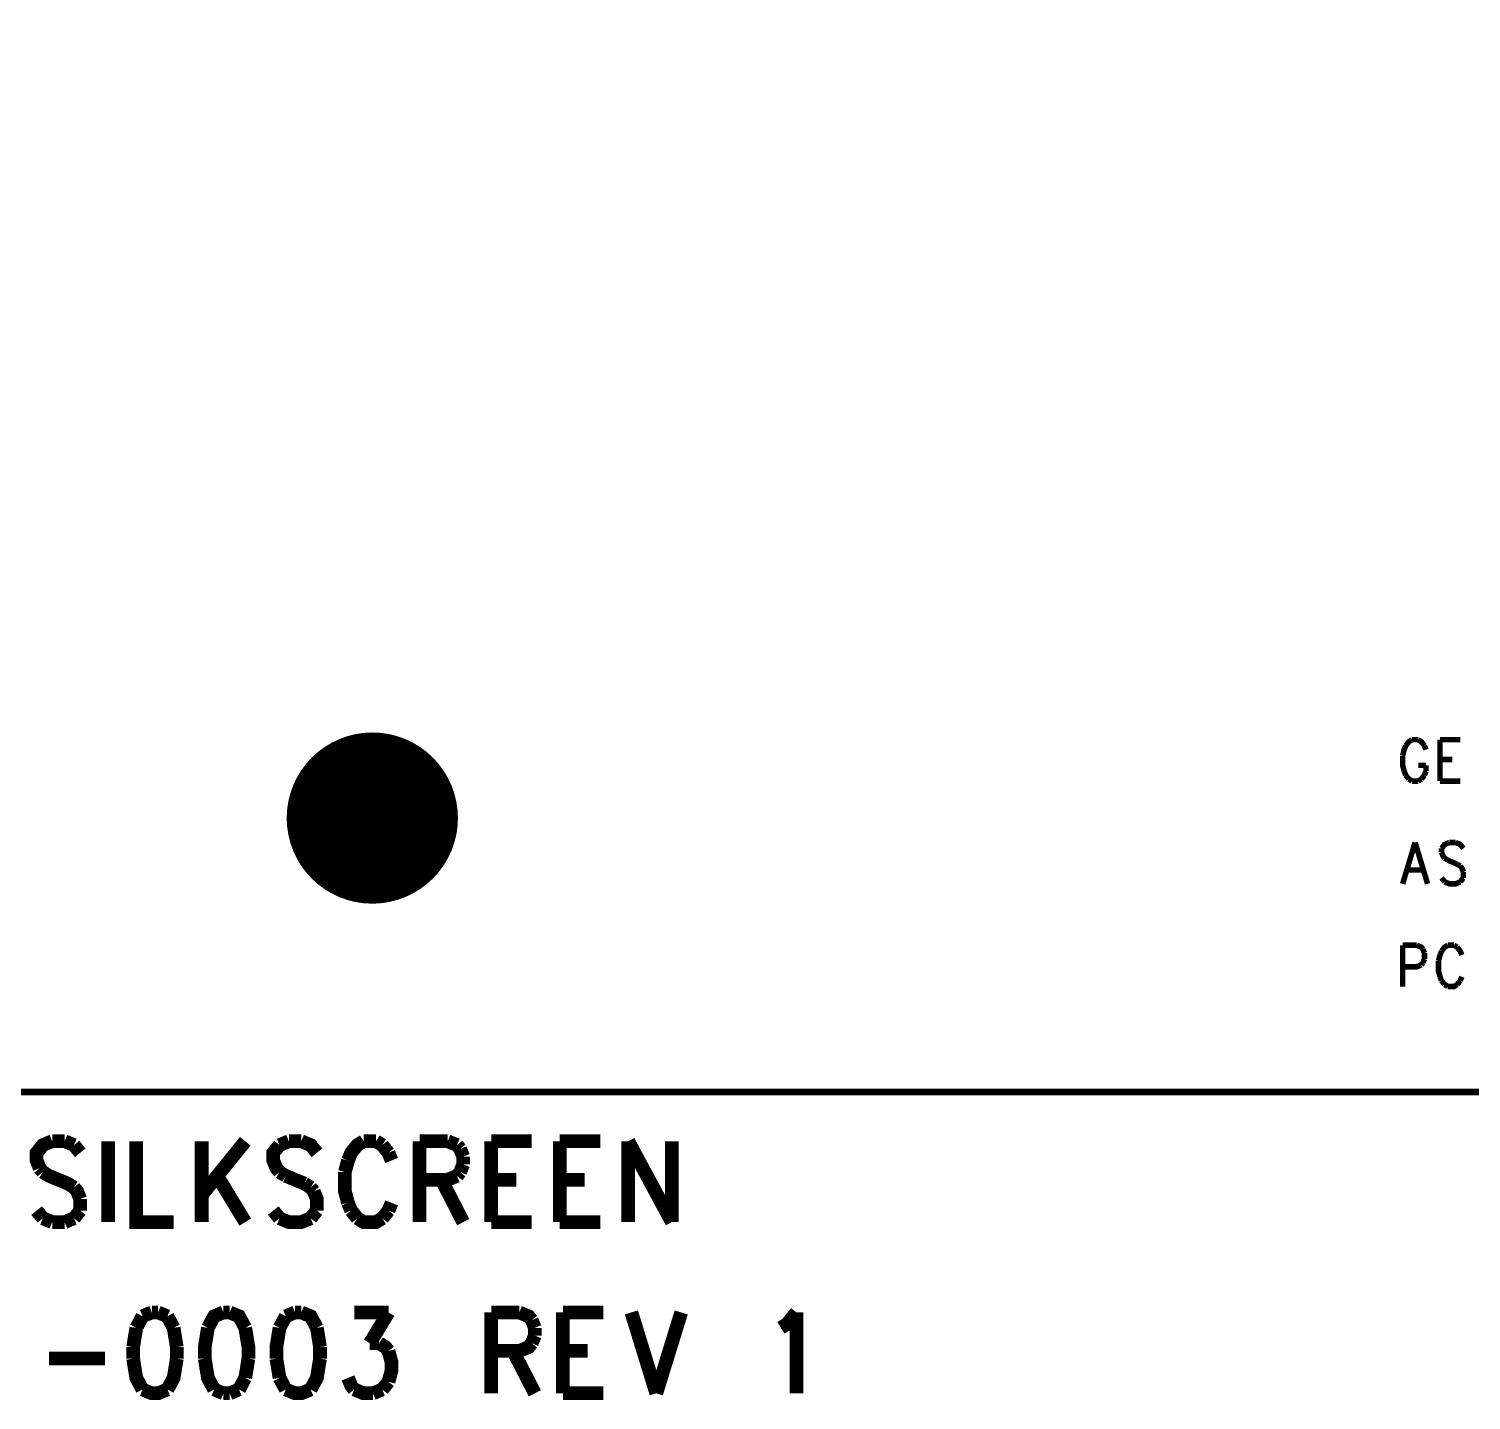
# Model space of a CAD drawing. Extents: x 8 to 19.8, y 7.5 to 11.6.
# Drawn here: x 13.399 to 15.504, y 7.55 to 9.553 of the extents above; entities that cross this region are included whole.
import ezdxf

# ---------------------------------------------------------------- set-up
doc = ezdxf.new("R2010")
doc.units = 0
doc.layers.get('0').update_dxf_attribs({"linetype": 'CONTINUOUS'})
doc.layers.add('ASSEMBLY_PHO', color=7, linetype='CONTINUOUS')

# ---------------------------------------------------------------- blocks, each defined once
blk = doc.blocks.new('ROUND_184')
at = {"const_width": 0.125}
blk.add_lwpolyline([(-0.0625, 0, 1), (0.0625, 0, 1)], format="xyb", close=True, dxfattribs=at)

msp = doc.modelspace()

# ---------------------------------------------------------------- linework, layer by layer
at = {"layer": 'ASSEMBLY_PHO'}
for points, const_width in [([(8, 8), (19.811, 8), (19.811, 11.307), (8, 11.307), (8, 8)], 0.01), ([(15.40854, 8.50575), (15.40627, 8.5), (15.404, 8.49137)], 0.008), ([(15.41763, 8.51437), (15.41309, 8.5115), (15.40854, 8.50575)], 0.008), ([(15.42672, 8.51437), (15.41763, 8.51437)], 0.008), ([(15.43581, 8.50575), (15.43127, 8.5115), (15.42672, 8.51437)], 0.008), ([(15.43809, 8.5), (15.43581, 8.50575)], 0.008), ([(15.45854, 8.51437), (15.45854, 8.454)], 0.008), ([(15.45854, 8.51437), (15.48809, 8.51437)], 0.008), ([(15.404, 8.49137), (15.404, 8.477), (15.40627, 8.46837)], 0.008), ([(15.45854, 8.48562), (15.47672, 8.48562)], 0.008), ([(15.40627, 8.46837), (15.40854, 8.46262)], 0.008), ([(15.40854, 8.46262), (15.41309, 8.45687)], 0.008), ([(15.42672, 8.477), (15.43809, 8.477)], 0.008), ([(15.43127, 8.45687), (15.43581, 8.46262)], 0.008), ([(15.43581, 8.46262), (15.43809, 8.46837)], 0.008), ([(15.43809, 8.46837), (15.43809, 8.477)], 0.008), ([(15.41309, 8.45687), (15.41763, 8.454)], 0.008), ([(15.41763, 8.454), (15.42672, 8.454)], 0.008), ([(15.42672, 8.454), (15.43127, 8.45687)], 0.008), ([(15.45854, 8.454), (15.48809, 8.454)], 0.008), ([(15.42218, 8.36437), (15.404, 8.304)], 0.008), ([(15.42218, 8.36437), (15.44036, 8.304)], 0.008), ([(15.47218, 8.36437), (15.46536, 8.3615), (15.46081, 8.35575)], 0.008), ([(15.46081, 8.35575), (15.46081, 8.35)], 0.008), ([(15.48127, 8.36437), (15.47218, 8.36437)], 0.008), ([(15.49263, 8.35575), (15.48809, 8.3615), (15.48127, 8.36437)], 0.008), ([(15.46081, 8.35), (15.46309, 8.34425), (15.46536, 8.34137)], 0.008), ([(15.46536, 8.34137), (15.4699, 8.3385)], 0.008), ([(15.4699, 8.3385), (15.48354, 8.33275)], 0.008), ([(15.41081, 8.32412), (15.43354, 8.32412)], 0.008), ([(15.46536, 8.30687), (15.46081, 8.31262)], 0.008), ([(15.48354, 8.33275), (15.48809, 8.32987)], 0.008), ([(15.48809, 8.32987), (15.49036, 8.327), (15.49263, 8.32125)], 0.008), ([(15.49263, 8.31262), (15.48809, 8.30687)], 0.008), ([(15.49263, 8.32125), (15.49263, 8.31262)], 0.008), ([(15.48809, 8.30687), (15.48127, 8.304), (15.47218, 8.304), (15.46536, 8.30687)], 0.008), ([(15.404, 8.21437), (15.404, 8.154)], 0.008), ([(15.404, 8.21437), (15.42445, 8.21437)], 0.008), ([(15.42445, 8.21437), (15.43127, 8.2115), (15.43354, 8.20862)], 0.008), ([(15.43354, 8.20862), (15.43581, 8.20287)], 0.008), ([(15.4699, 8.21437), (15.46536, 8.2115), (15.46081, 8.20575)], 0.008), ([(15.479, 8.21437), (15.4699, 8.21437)], 0.008), ([(15.48354, 8.2115), (15.479, 8.21437)], 0.008), ([(15.49036, 8.2), (15.48809, 8.20575), (15.48354, 8.2115)], 0.008), ([(15.43354, 8.1885), (15.43127, 8.18562)], 0.008), ([(15.43581, 8.19425), (15.43354, 8.1885)], 0.008), ([(15.43581, 8.20287), (15.43581, 8.19425)], 0.008), ([(15.45854, 8.2), (15.45627, 8.19137)], 0.008), ([(15.45627, 8.19137), (15.45627, 8.177), (15.45854, 8.16837)], 0.008), ([(15.46081, 8.20575), (15.45854, 8.2)], 0.008), ([(15.43127, 8.18562), (15.42445, 8.18275), (15.404, 8.18275)], 0.008), ([(15.45854, 8.16837), (15.46081, 8.16262)], 0.008), ([(15.48809, 8.16262), (15.49036, 8.16837)], 0.008), ([(15.46081, 8.16262), (15.46536, 8.15687)], 0.008), ([(15.46536, 8.15687), (15.4699, 8.154)], 0.008), ([(15.4699, 8.154), (15.479, 8.154), (15.48354, 8.15687)], 0.008), ([(15.48354, 8.15687), (15.48809, 8.16262)], 0.008), ([(13.43272, 7.92812), (13.41909, 7.9225), (13.41, 7.91125), (13.41, 7.9), (13.41454, 7.88875)], 0.02), ([(13.4509, 7.92812), (13.43272, 7.92812)], 0.02), ([(13.46454, 7.9225), (13.4509, 7.92812)], 0.02), ([(13.51454, 7.92812), (13.51454, 7.81)], 0.02), ([(13.55545, 7.92812), (13.55545, 7.81), (13.61, 7.81)], 0.02), ([(13.6509, 7.92812), (13.6509, 7.81)], 0.02), ([(13.71454, 7.92812), (13.6509, 7.84937)], 0.02), ([(13.77818, 7.92812), (13.76454, 7.9225)], 0.02), ([(13.79636, 7.92812), (13.77818, 7.92812)], 0.02), ([(13.81909, 7.91125), (13.81, 7.9225), (13.79636, 7.92812)], 0.02), ([(13.88727, 7.92812), (13.87818, 7.9225), (13.86909, 7.91125), (13.86454, 7.9)], 0.02), ([(13.90545, 7.92812), (13.88727, 7.92812)], 0.02), ([(13.91454, 7.9225), (13.90545, 7.92812)], 0.02), ([(13.96909, 7.92812), (13.96909, 7.81)], 0.02), ([(13.96909, 7.92812), (14.01, 7.92812)], 0.02), ([(14.01, 7.92812), (14.02363, 7.9225)], 0.02), ([(14.07363, 7.92812), (14.07363, 7.81)], 0.02), ([(14.07363, 7.92812), (14.13272, 7.92812)], 0.02), ([(14.17363, 7.92812), (14.17363, 7.81)], 0.02), ([(14.17363, 7.92812), (14.23272, 7.92812)], 0.02), ([(14.27363, 7.92812), (14.27363, 7.81)], 0.02), ([(14.27363, 7.92812), (14.33727, 7.81)], 0.02), ([(14.33727, 7.92812), (14.33727, 7.81)], 0.02), ([(13.47363, 7.91125), (13.46454, 7.9225)], 0.02), ([(13.76454, 7.9225), (13.75545, 7.91125), (13.75545, 7.9), (13.76, 7.88875), (13.76454, 7.88312)], 0.02), ([(13.92363, 7.91125), (13.91454, 7.9225)], 0.02), ([(13.92818, 7.9), (13.92363, 7.91125)], 0.02), ([(14.02363, 7.9225), (14.02818, 7.91687)], 0.02), ([(14.02818, 7.91687), (14.03272, 7.90562)], 0.02), ([(13.41454, 7.88875), (13.41909, 7.88312)], 0.02), ([(13.86454, 7.9), (13.86, 7.88312)], 0.02), ([(14.03272, 7.89437), (14.02818, 7.88312)], 0.02), ([(14.03272, 7.90562), (14.03272, 7.89437)], 0.02), ([(13.41909, 7.88312), (13.42818, 7.8775), (13.45545, 7.86625), (13.46454, 7.86062)], 0.02), ([(13.67363, 7.8775), (13.71454, 7.81)], 0.02), ([(13.76454, 7.88312), (13.77363, 7.8775)], 0.02), ([(13.77363, 7.8775), (13.8009, 7.86625)], 0.02), ([(13.8009, 7.86625), (13.81, 7.86062)], 0.02), ([(13.86, 7.88312), (13.86, 7.855), (13.86454, 7.83812)], 0.02), ([(14.01, 7.87187), (13.96909, 7.87187)], 0.02), ([(14.0009, 7.87187), (14.03272, 7.81)], 0.02), ([(14.02363, 7.8775), (14.01, 7.87187)], 0.02), ([(14.02818, 7.88312), (14.02363, 7.8775)], 0.02), ([(14.07363, 7.87187), (14.11, 7.87187)], 0.02), ([(14.17363, 7.87187), (14.21, 7.87187)], 0.02), ([(13.46454, 7.86062), (13.46909, 7.855), (13.47363, 7.84375)], 0.02), ([(13.47363, 7.84375), (13.47363, 7.82687)], 0.02), ([(13.81, 7.86062), (13.81454, 7.855)], 0.02), ([(13.81454, 7.855), (13.81909, 7.84375), (13.81909, 7.82687)], 0.02), ([(13.41909, 7.81562), (13.41, 7.82687)], 0.02), ([(13.47363, 7.82687), (13.46454, 7.81562)], 0.02), ([(13.76454, 7.81562), (13.75545, 7.82687)], 0.02), ([(13.81909, 7.82687), (13.81, 7.81562)], 0.02), ([(13.86454, 7.83812), (13.86909, 7.82687)], 0.02), ([(13.86909, 7.82687), (13.87818, 7.81562)], 0.02), ([(13.91454, 7.81562), (13.92363, 7.82687)], 0.02), ([(13.92363, 7.82687), (13.92818, 7.83812)], 0.02), ([(13.43272, 7.81), (13.41909, 7.81562)], 0.02), ([(13.4509, 7.81), (13.43272, 7.81)], 0.02), ([(13.46454, 7.81562), (13.4509, 7.81)], 0.02), ([(13.81, 7.81562), (13.79636, 7.81), (13.77818, 7.81), (13.76454, 7.81562)], 0.02), ([(13.87818, 7.81562), (13.88727, 7.81), (13.90545, 7.81), (13.91454, 7.81562)], 0.02), ([(14.07363, 7.81), (14.13272, 7.81)], 0.02), ([(14.17363, 7.81), (14.23272, 7.81)], 0.02), ([(13.57818, 7.67812), (13.56454, 7.6725)], 0.02), ([(13.58727, 7.67812), (13.57818, 7.67812)], 0.02), ([(13.6009, 7.6725), (13.58727, 7.67812)], 0.02), ([(13.68272, 7.67812), (13.66909, 7.6725), (13.66, 7.65562)], 0.02), ([(13.69181, 7.67812), (13.68272, 7.67812)], 0.02), ([(13.71454, 7.65562), (13.70545, 7.6725), (13.69181, 7.67812)], 0.02), ([(13.78727, 7.67812), (13.77363, 7.6725)], 0.02), ([(13.79636, 7.67812), (13.78727, 7.67812)], 0.02), ([(13.81909, 7.65562), (13.81, 7.6725), (13.79636, 7.67812)], 0.02), ([(13.87363, 7.67812), (13.92363, 7.67812)], 0.02), ([(13.92363, 7.67812), (13.89636, 7.63312)], 0.02), ([(14.07363, 7.67812), (14.07363, 7.56)], 0.02), ([(14.07363, 7.67812), (14.11454, 7.67812)], 0.02), ([(14.11454, 7.67812), (14.12818, 7.6725), (14.13272, 7.66687)], 0.02), ([(14.17818, 7.67812), (14.17818, 7.56)], 0.02), ([(14.17818, 7.67812), (14.23727, 7.67812)], 0.02), ([(14.27818, 7.67812), (14.31454, 7.56)], 0.02), ([(14.3509, 7.67812), (14.31454, 7.56)], 0.02), ([(14.49636, 7.65562), (14.50545, 7.66125), (14.51909, 7.67812)], 0.02), ([(14.51909, 7.67812), (14.51909, 7.56)], 0.02), ([(13.55545, 7.65562), (13.5509, 7.6275)], 0.02), ([(13.56454, 7.6725), (13.55545, 7.65562)], 0.02), ([(13.61, 7.65562), (13.6009, 7.6725)], 0.02), ([(13.61454, 7.6275), (13.61, 7.65562)], 0.02), ([(13.66, 7.65562), (13.65545, 7.6275), (13.65545, 7.61062)], 0.02), ([(13.71909, 7.61062), (13.71909, 7.6275), (13.71454, 7.65562)], 0.02), ([(13.76454, 7.65562), (13.76, 7.6275), (13.76, 7.61062)], 0.02), ([(13.77363, 7.6725), (13.76454, 7.65562)], 0.02), ([(13.82363, 7.6275), (13.81909, 7.65562)], 0.02), ([(14.13272, 7.66687), (14.13727, 7.65562)], 0.02), ([(14.13727, 7.65562), (14.13727, 7.64437)], 0.02), ([(13.89636, 7.63312), (13.91, 7.63312)], 0.02), ([(13.91, 7.63312), (13.91909, 7.6275), (13.92363, 7.62187)], 0.02), ([(14.13272, 7.63312), (14.12818, 7.6275), (14.11454, 7.62187)], 0.02), ([(14.13727, 7.64437), (14.13272, 7.63312)], 0.02), ([(13.5509, 7.6275), (13.5509, 7.61062)], 0.02), ([(13.61454, 7.61062), (13.61454, 7.6275)], 0.02), ([(13.82363, 7.61062), (13.82363, 7.6275)], 0.02), ([(13.92363, 7.62187), (13.92818, 7.605), (13.92818, 7.59375), (13.92363, 7.57687)], 0.02), ([(14.11454, 7.62187), (14.07363, 7.62187)], 0.02), ([(14.10545, 7.62187), (14.13727, 7.56)], 0.02), ([(14.17818, 7.62187), (14.21454, 7.62187)], 0.02), ([(13.42818, 7.61062), (13.51, 7.61062)], 0.02), ([(13.5509, 7.61062), (13.55545, 7.5825), (13.56454, 7.56562)], 0.02), ([(13.6009, 7.56562), (13.61, 7.5825), (13.61454, 7.61062)], 0.02), ([(13.65545, 7.61062), (13.66, 7.5825), (13.66909, 7.56562)], 0.02), ([(13.71454, 7.5825), (13.71909, 7.61062)], 0.02), ([(13.76, 7.61062), (13.76454, 7.5825)], 0.02), ([(13.81, 7.56562), (13.81909, 7.5825), (13.82363, 7.61062)], 0.02), ([(13.70545, 7.56562), (13.71454, 7.5825)], 0.02), ([(13.76454, 7.5825), (13.77363, 7.56562)], 0.02), ([(13.87363, 7.56562), (13.86909, 7.57125), (13.86454, 7.5825)], 0.02), ([(13.92363, 7.57687), (13.91454, 7.56562)], 0.02), ([(13.56454, 7.56562), (13.57818, 7.56), (13.58727, 7.56), (13.6009, 7.56562)], 0.02), ([(13.66909, 7.56562), (13.68272, 7.56)], 0.02), ([(13.68272, 7.56), (13.69181, 7.56)], 0.02), ([(13.69181, 7.56), (13.70545, 7.56562)], 0.02), ([(13.77363, 7.56562), (13.78727, 7.56), (13.79636, 7.56), (13.81, 7.56562)], 0.02), ([(13.9009, 7.56), (13.88727, 7.56), (13.87363, 7.56562)], 0.02), ([(13.91454, 7.56562), (13.9009, 7.56)], 0.02), ([(14.17818, 7.56), (14.23727, 7.56)], 0.02)]:
    msp.add_lwpolyline(points, dxfattribs=dict(at, const_width=const_width))

# ---------------------------------------------------------------- block references
msp.add_blockref('ROUND_184', (13.9, 8.4), dxfattribs=at)

doc.saveas('drawing.dxf')
